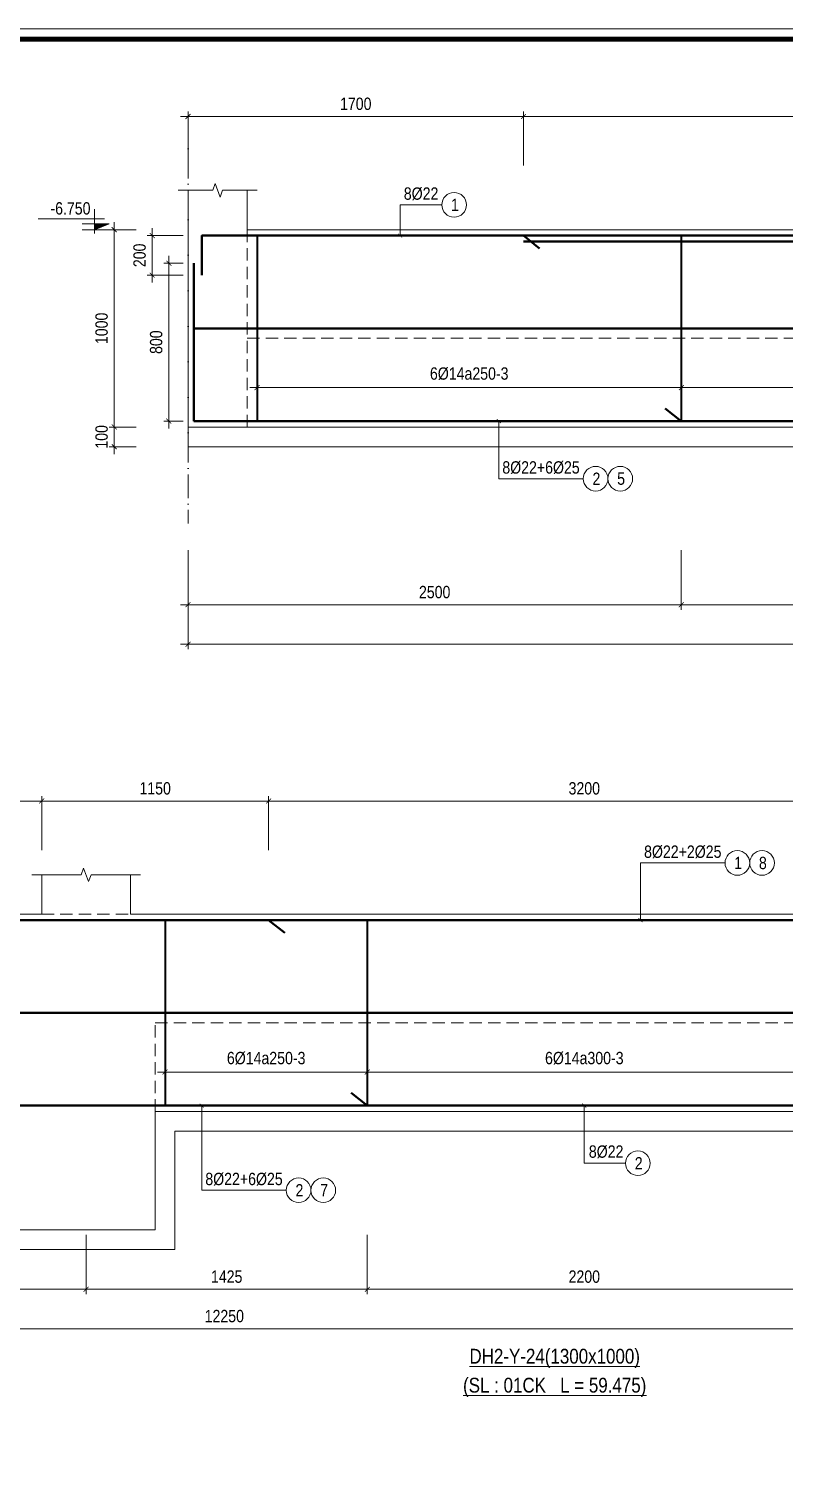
# Model space of a CAD drawing. Header units: millimetres. Extents: x 3014920 to 3563667, y -1638653 to -1356471.
# Drawn here: x 3303176 to 3307004, y -1613375 to -1606064 of the extents above; entities that cross this region are included whole.
import ezdxf
from ezdxf.enums import TextEntityAlignment as Align
from ezdxf.xclip import XClip

# ---------------------------------------------------------------- set-up
doc = ezdxf.new("R2010")
doc.units = ezdxf.units.MM
doc.header["$MEASUREMENT"] = 0
doc.header["$XCLIPFRAME"] = 0
doc.header["$PDMODE"] = 2
for name, pattern in [('6 TANG DIEN HINH 14-15$0$ACAD_ISO10W100', [18, 12, -3, 0, -3]), ('ACAD_ISO04W100', [30, 24, -3, 0, -3]), ('HIDDEN', [0.375, 0.25, -0.125])]:
    doc.linetypes.add(name, pattern=pattern)
doc.layers.get('0').update_dxf_attribs({"lineweight": 9})
doc.layers.get('Defpoints').update_dxf_attribs({"color": 10, "lineweight": 0})
for name, color, linetype, lineweight in [('CDAI', 21, 'Continuous', 40), ('CTHEP', 50, 'Continuous', 50), ('DBAO', 90, 'Continuous', 13), ('DGIONG', 130, 'Continuous', 13), ('DMo', 9, 'HIDDEN', 9), ('HATCH', 154, 'Continuous', 9), ('KTH', 154, 'Continuous', 9), ('Net khuat', 8, 'HIDDEN', 13), ('TEXT', 7, 'Continuous', 15), ('TRUC', 251, 'ACAD_ISO04W100', 9)]:
    doc.layers.add(name, color=color, linetype=linetype, lineweight=lineweight)
doc.styles.add('Star-HelCon', font='VHELVCN_0.TTF')
doc.styles.add('TTP-HelCon', font='VHELVCN_0.TTF')
doc.styles.add('VNI-HELVE-CONDENSE', font='VHELVCN_0.TTF')
doc.dimstyles.new('kc-25', dxfattribs={"dimtxt": 62.5, "dimasz": 20, "dimexe": 20, "dimexo": 50, "dimgap": 25, "dimtad": 3, "dimdec": 0, "dimzin": 0, "dimdsep": 46, "dimtxsty": 'VNI-HELVE-CONDENSE', "dimblk": 'DIM', "dimcen": 2.5, "dimclrd": 256, "dimclre": 154, "dimclrt": 7, "dimaunit": 1, "dimadec": 0, "dimazin": 0, "dimtfac": 1, "dimtdec": 0, "dimtix": 1, "dimtmove": 0, "dimatfit": 3, "dimldrblk": 'DOT', "dimfxl": 1, "dimtolj": 1, "dimtzin": 0, "dimarcsym": 0})
doc.dimstyles.new('TTP-25', dxfattribs={"dimscale": 25, "dimtxt": 2.5, "dimasz": 1, "dimexe": 1, "dimexo": 1, "dimgap": 0.09, "dimtad": 0, "dimdec": 4, "dimrnd": 1, "dimzin": 9, "dimdsep": 46, "dimtxsty": 'TTP-HelCon', "dimblk": 'ARCHTICK', "dimcen": 0.09, "dimdle": 1.5, "dimclrd": 256, "dimclre": 256, "dimclrt": 7, "dimadec": 0, "dimazin": 0, "dimtfac": 1, "dimtdec": 4, "dimtmove": 0, "dimatfit": 3, "dimldrblk": 'ARCHTICK', "dimfxl": 1, "dimtvp": 1, "dimtolj": 1, "dimtzin": 0, "dimarcsym": 0})

# ---------------------------------------------------------------- blocks, each defined once
blk = doc.blocks.new('_ArchTick')
at = {"color": 0, "linetype": 'ByBlock', "const_width": 0.15}
blk.add_lwpolyline([(-0.5, -0.5), (0.5, 0.5)], dxfattribs=at)
blk = doc.blocks.new('*D663')
at = {"layer": 'Defpoints', "color": 0, "transparency": 16777216}
for p in [(1500, 574), (1500, 300), (3200, 300)]:
    blk.add_point(p, dxfattribs=at)
at = {"layer": 'KTH', "lineweight": -2, "transparency": 16777216}
for p, q in [((1500, 325), (1500, 599)), ((3200, 325), (3200, 599)), ((3237.5, 574), (1462.5, 574))]:
    blk.add_line(p, q, dxfattribs=at)
at = {"layer": 'KTH', "lineweight": -2, "transparency": 16777216, "xscale": 25, "yscale": 25, "zscale": 25, "rotation": 180}
blk.add_blockref('_ArchTick', (1500, 574), dxfattribs=at)
at = {"layer": 'KTH', "lineweight": -2, "transparency": 16777216, "xscale": 25, "yscale": 25, "zscale": 25}
blk.add_blockref('_ArchTick', (3200, 574), dxfattribs=at)
at = {"layer": 'KTH', "color": 7, "transparency": 16777216, "insert": (2350, 637.8), "char_height": 62.5, "attachment_point": 5, "style": 'TTP-HelCon'}
blk.add_mtext('\\A1;1700', dxfattribs=at)
blk = doc.blocks.new('*D665')
at = {"layer": 'Defpoints', "color": 0, "transparency": 16777216}
for p in [(1850, -602.9), (4000, -602.9), (4000, -800)]:
    blk.add_point(p, dxfattribs=at)
at = {"layer": 'KTH', "lineweight": -2, "transparency": 16777216}
for p, q in [((1850, -627.9), (1850, -825)), ((4000, -627.9), (4000, -825)), ((1812.5, -800), (4037.5, -800))]:
    blk.add_line(p, q, dxfattribs=at)
at = {"layer": 'KTH', "lineweight": -2, "transparency": 16777216, "xscale": 25, "yscale": 25, "zscale": 25, "rotation": 180}
blk.add_blockref('_ArchTick', (1850, -800), dxfattribs=at)
at = {"layer": 'KTH', "lineweight": -2, "transparency": 16777216, "xscale": 25, "yscale": 25, "zscale": 25}
blk.add_blockref('_ArchTick', (4000, -800), dxfattribs=at)
at = {"layer": 'KTH', "color": 7, "transparency": 16777216, "insert": (2925, -730.1), "char_height": 62.5, "attachment_point": 5, "style": 'TTP-HelCon'}
blk.add_mtext('\\A1;6Þ14a250-3', dxfattribs=at)
blk = doc.blocks.new('CODE')
at = {"layer": 'DBAO'}
for p, q in [((-62.5, -20), (-62.5, 105)), ((-62.5, 0), (-137.5, 30)), ((-137.5, 30), (0, 30)), ((-137.5, 0), (0, 0)), ((-112.5, 55), (223.6, 55))]:
    blk.add_line(p, q, dxfattribs=at)
at = {"layer": 'HATCH', "color": 1}
blk.add_solid([(-62.5, 0), (-137.5, 30), (-62.5, 30)], dxfattribs=at)
blk = doc.blocks.new('*D668')
at = {"layer": 'Defpoints', "color": 0, "transparency": 16777216}
for p in [(1500, -1600), (4000, -1600), (1500, -1901)]:
    blk.add_point(p, dxfattribs=at)
at = {"layer": 'KTH', "lineweight": -2, "transparency": 16777216}
for p, q in [((1500, -1625), (1500, -1926)), ((4000, -1625), (4000, -1926)), ((4037.5, -1901), (1462.5, -1901))]:
    blk.add_line(p, q, dxfattribs=at)
at = {"layer": 'KTH', "lineweight": -2, "transparency": 16777216, "xscale": 25, "yscale": 25, "zscale": 25, "rotation": 180}
blk.add_blockref('_ArchTick', (1500, -1901), dxfattribs=at)
at = {"layer": 'KTH', "lineweight": -2, "transparency": 16777216, "xscale": 25, "yscale": 25, "zscale": 25}
blk.add_blockref('_ArchTick', (4000, -1901), dxfattribs=at)
at = {"layer": 'KTH', "color": 7, "transparency": 16777216, "insert": (2750, -1837.2), "char_height": 62.5, "attachment_point": 5, "style": 'TTP-HelCon'}
blk.add_mtext('\\A1;2500', dxfattribs=at)
blk = doc.blocks.new('*D669')
at = {"layer": 'Defpoints', "color": 0, "transparency": 16777216}
for p in [(15924.6, -1600), (17349.6, -1600), (15924.6, -1901)]:
    blk.add_point(p, dxfattribs=at)
at = {"layer": 'KTH', "lineweight": -2, "transparency": 16777216}
for p, q in [((15924.6, -1625), (15924.6, -1926)), ((17349.6, -1625), (17349.6, -1926)), ((17387.1, -1901), (15887.1, -1901))]:
    blk.add_line(p, q, dxfattribs=at)
at = {"layer": 'KTH', "lineweight": -2, "transparency": 16777216, "xscale": 25, "yscale": 25, "zscale": 25, "rotation": 180}
blk.add_blockref('_ArchTick', (15924.6, -1901), dxfattribs=at)
at = {"layer": 'KTH', "lineweight": -2, "transparency": 16777216, "xscale": 25, "yscale": 25, "zscale": 25}
blk.add_blockref('_ArchTick', (17349.6, -1901), dxfattribs=at)
at = {"layer": 'KTH', "color": 7, "transparency": 16777216, "insert": (16637.1, -1837.2), "char_height": 62.5, "attachment_point": 5, "style": 'TTP-HelCon'}
blk.add_mtext('\\A1;1425', dxfattribs=at)
blk = doc.blocks.new('*D673')
at = {"layer": 'Defpoints', "color": 0, "transparency": 16777216}
for p in [(9100, 574), (3200, 300), (9100, 300)]:
    blk.add_point(p, dxfattribs=at)
at = {"layer": 'KTH', "lineweight": -2, "transparency": 16777216}
for p, q in [((3200, 325), (3200, 599)), ((9100, 325), (9100, 599)), ((3162.5, 574), (9137.5, 574))]:
    blk.add_line(p, q, dxfattribs=at)
at = {"layer": 'KTH', "lineweight": -2, "transparency": 16777216, "xscale": 25, "yscale": 25, "zscale": 25, "rotation": 180}
blk.add_blockref('_ArchTick', (3200, 574), dxfattribs=at)
at = {"layer": 'KTH', "lineweight": -2, "transparency": 16777216, "xscale": 25, "yscale": 25, "zscale": 25}
blk.add_blockref('_ArchTick', (9100, 574), dxfattribs=at)
at = {"layer": 'KTH', "color": 7, "transparency": 16777216, "insert": (6150, 637.8), "char_height": 62.5, "attachment_point": 5, "style": 'TTP-HelCon'}
blk.add_mtext('\\A1;5900', dxfattribs=at)
blk = doc.blocks.new('*D675')
at = {"layer": 'Defpoints', "color": 0, "transparency": 16777216}
for p in [(4000, -1600), (8300, -1600), (8300, -1901)]:
    blk.add_point(p, dxfattribs=at)
at = {"layer": 'KTH', "lineweight": -2, "transparency": 16777216}
for p, q in [((4000, -1625), (4000, -1926)), ((8300, -1625), (8300, -1926)), ((3962.5, -1901), (8337.5, -1901))]:
    blk.add_line(p, q, dxfattribs=at)
at = {"layer": 'KTH', "lineweight": -2, "transparency": 16777216, "xscale": 25, "yscale": 25, "zscale": 25, "rotation": 180}
blk.add_blockref('_ArchTick', (4000, -1901), dxfattribs=at)
at = {"layer": 'KTH', "lineweight": -2, "transparency": 16777216, "xscale": 25, "yscale": 25, "zscale": 25}
blk.add_blockref('_ArchTick', (8300, -1901), dxfattribs=at)
at = {"layer": 'KTH', "color": 7, "transparency": 16777216, "insert": (6150, -1837.2), "char_height": 62.5, "attachment_point": 5, "style": 'TTP-HelCon'}
blk.add_mtext('\\A1;4300', dxfattribs=at)
blk = doc.blocks.new('*D677')
at = {"layer": 'Defpoints', "color": 0, "transparency": 16777216}
for p in [(1500, -1600), (10500, -1600), (10500, -2101)]:
    blk.add_point(p, dxfattribs=at)
at = {"layer": 'KTH', "lineweight": -2, "transparency": 16777216}
for p, q in [((1500, -1625), (1500, -2126)), ((10500, -1625), (10500, -2126)), ((1462.5, -2101), (10537.5, -2101))]:
    blk.add_line(p, q, dxfattribs=at)
at = {"layer": 'KTH', "lineweight": -2, "transparency": 16777216, "xscale": 25, "yscale": 25, "zscale": 25, "rotation": 180}
blk.add_blockref('_ArchTick', (1500, -2101), dxfattribs=at)
at = {"layer": 'KTH', "lineweight": -2, "transparency": 16777216, "xscale": 25, "yscale": 25, "zscale": 25}
blk.add_blockref('_ArchTick', (10500, -2101), dxfattribs=at)
at = {"layer": 'KTH', "color": 7, "transparency": 16777216, "insert": (6000, -2037.2), "char_height": 62.5, "attachment_point": 5, "style": 'TTP-HelCon'}
blk.add_mtext('\\A1;9000', dxfattribs=at)
blk = doc.blocks.new('*D679')
at = {"layer": 'Defpoints', "color": 0, "transparency": 16777216}
for p in [(4000, -602.9), (8300, -602.9), (4000, -800)]:
    blk.add_point(p, dxfattribs=at)
at = {"layer": 'KTH', "lineweight": -2, "transparency": 16777216}
for p, q in [((4000, -627.9), (4000, -825)), ((8300, -627.9), (8300, -825)), ((8337.5, -800), (3962.5, -800))]:
    blk.add_line(p, q, dxfattribs=at)
at = {"layer": 'KTH', "lineweight": -2, "transparency": 16777216, "xscale": 25, "yscale": 25, "zscale": 25, "rotation": 180}
blk.add_blockref('_ArchTick', (4000, -800), dxfattribs=at)
at = {"layer": 'KTH', "lineweight": -2, "transparency": 16777216, "xscale": 25, "yscale": 25, "zscale": 25}
blk.add_blockref('_ArchTick', (8300, -800), dxfattribs=at)
at = {"layer": 'KTH', "color": 7, "transparency": 16777216, "insert": (6150, -730.1), "char_height": 62.5, "attachment_point": 5, "style": 'TTP-HelCon'}
blk.add_mtext('\\A1;6Þ14a300-3', dxfattribs=at)
blk = doc.blocks.new('*D680')
at = {"layer": 'Defpoints', "color": 0, "transparency": 16777216}
for p in [(16324.6, -602.9), (17349.6, -602.9), (16324.6, -800)]:
    blk.add_point(p, dxfattribs=at)
at = {"layer": 'KTH', "lineweight": -2, "transparency": 16777216}
for p, q in [((16324.6, -627.9), (16324.6, -825)), ((17349.6, -627.9), (17349.6, -825)), ((17387.1, -800), (16287.1, -800))]:
    blk.add_line(p, q, dxfattribs=at)
at = {"layer": 'KTH', "lineweight": -2, "transparency": 16777216, "xscale": 25, "yscale": 25, "zscale": 25, "rotation": 180}
blk.add_blockref('_ArchTick', (16324.6, -800), dxfattribs=at)
at = {"layer": 'KTH', "lineweight": -2, "transparency": 16777216, "xscale": 25, "yscale": 25, "zscale": 25}
blk.add_blockref('_ArchTick', (17349.6, -800), dxfattribs=at)
at = {"layer": 'KTH', "color": 7, "transparency": 16777216, "insert": (16837.1, -730.1), "char_height": 62.5, "attachment_point": 5, "style": 'TTP-HelCon'}
blk.add_mtext('\\A1;6Þ14a250-3', dxfattribs=at)
blk = doc.blocks.new('*D698')
at = {"layer": 'Defpoints', "color": 0, "transparency": 16777216}
for p in [(17349.6, -602.9), (19549.4, -602.9), (19549.4, -800)]:
    blk.add_point(p, dxfattribs=at)
at = {"layer": 'KTH', "lineweight": -2, "transparency": 16777216}
for p, q in [((17349.6, -627.9), (17349.6, -825)), ((19549.4, -627.9), (19549.4, -825)), ((17312.1, -800), (19586.9, -800))]:
    blk.add_line(p, q, dxfattribs=at)
at = {"layer": 'KTH', "lineweight": -2, "transparency": 16777216, "xscale": 25, "yscale": 25, "zscale": 25, "rotation": 180}
blk.add_blockref('_ArchTick', (17349.6, -800), dxfattribs=at)
at = {"layer": 'KTH', "lineweight": -2, "transparency": 16777216, "xscale": 25, "yscale": 25, "zscale": 25}
blk.add_blockref('_ArchTick', (19549.4, -800), dxfattribs=at)
at = {"layer": 'KTH', "color": 7, "transparency": 16777216, "insert": (18449.5, -730.1), "char_height": 62.5, "attachment_point": 5, "style": 'TTP-HelCon'}
blk.add_mtext('\\A1;6Þ14a300-3', dxfattribs=at)
blk = doc.blocks.new('*D701')
at = {"layer": 'Defpoints', "color": 0, "transparency": 16777216}
for p in [(14499.6, -1600), (15924.6, -1600), (14499.6, -1901)]:
    blk.add_point(p, dxfattribs=at)
at = {"layer": 'KTH', "lineweight": -2, "transparency": 16777216}
for p, q in [((14499.6, -1625), (14499.6, -1926)), ((15924.6, -1625), (15924.6, -1926)), ((15962.1, -1901), (14462.1, -1901))]:
    blk.add_line(p, q, dxfattribs=at)
at = {"layer": 'KTH', "lineweight": -2, "transparency": 16777216, "xscale": 25, "yscale": 25, "zscale": 25, "rotation": 180}
blk.add_blockref('_ArchTick', (14499.6, -1901), dxfattribs=at)
at = {"layer": 'KTH', "lineweight": -2, "transparency": 16777216, "xscale": 25, "yscale": 25, "zscale": 25}
blk.add_blockref('_ArchTick', (15924.6, -1901), dxfattribs=at)
at = {"layer": 'KTH', "color": 7, "transparency": 16777216, "insert": (15212.1, -1837.2), "char_height": 62.5, "attachment_point": 5, "style": 'TTP-HelCon'}
blk.add_mtext('\\A1;1425', dxfattribs=at)
blk = doc.blocks.new('*D703')
at = {"layer": 'Defpoints', "color": 0, "transparency": 16777216}
for p in [(17349.6, -1600), (19549.4, -1600), (19549.4, -1901)]:
    blk.add_point(p, dxfattribs=at)
at = {"layer": 'KTH', "lineweight": -2, "transparency": 16777216}
for p, q in [((17349.6, -1625), (17349.6, -1926)), ((19549.4, -1625), (19549.4, -1926)), ((17312.1, -1901), (19586.9, -1901))]:
    blk.add_line(p, q, dxfattribs=at)
at = {"layer": 'KTH', "lineweight": -2, "transparency": 16777216, "xscale": 25, "yscale": 25, "zscale": 25, "rotation": 180}
blk.add_blockref('_ArchTick', (17349.6, -1901), dxfattribs=at)
at = {"layer": 'KTH', "lineweight": -2, "transparency": 16777216, "xscale": 25, "yscale": 25, "zscale": 25}
blk.add_blockref('_ArchTick', (19549.4, -1901), dxfattribs=at)
at = {"layer": 'KTH', "color": 7, "transparency": 16777216, "insert": (18449.5, -1837.2), "char_height": 62.5, "attachment_point": 5, "style": 'TTP-HelCon'}
blk.add_mtext('\\A1;2200', dxfattribs=at)
blk = doc.blocks.new('DIM')
h = blk.add_hatch(color=1)
h.paths.add_polyline_path([(0.49, 0.29, 1), (0.29, 0.49), (-0.19, 0), (0.19, 0)])
h.paths.add_polyline_path([(0.19, 0), (-0.19, 0), (-0.49, -0.29, 1), (-0.29, -0.49)])
at = {"color": 9}
for p, q in [((-0.19, 0), (-1.5, 0)), ((0.19, 0), (1.5, 0))]:
    blk.add_line(p, q, dxfattribs=at)
at = {"color": 1}
for p, q in [((-0.49, -0.29), (0.29, 0.49)), ((-0.29, -0.49), (0.49, 0.29)), ((-0.19, 0), (0.19, 0))]:
    blk.add_line(p, q, dxfattribs=at)
blk.add_arc((-0.39, -0.39), 0.138, 135, 315, dxfattribs=at)
blk = doc.blocks.new('*D744')
at = {"layer": 'Defpoints', "color": 0, "transparency": 16777216}
for p in [(1261.8, -1000), (1125.8, -1100), (1261.8, -1100)]:
    blk.add_point(p, dxfattribs=at)
at = {"layer": 'KTH', "lineweight": -2, "transparency": 16777216}
for p, q in [((1236.8, -1000), (1100.8, -1000)), ((1125.8, -962.5), (1125.8, -1137.5)), ((1236.8, -1100), (1100.8, -1100))]:
    blk.add_line(p, q, dxfattribs=at)
at = {"layer": 'KTH', "lineweight": -2, "transparency": 16777216, "xscale": 25, "yscale": 25, "zscale": 25}
for p, rotation in [((1125.8, -1000), 90), ((1125.8, -1100), 270)]:
    blk.add_blockref('_ArchTick', p, dxfattribs=dict(at, rotation=rotation))
at = {"layer": 'KTH', "color": 7, "transparency": 16777216, "insert": (1062, -1050), "char_height": 62.5, "attachment_point": 5, "rotation": 90, "style": 'TTP-HelCon'}
blk.add_mtext('\\A1;100', dxfattribs=at)
blk = doc.blocks.new('*D745')
at = {"layer": 'Defpoints', "color": 0, "transparency": 16777216}
for p in [(1261.8, 0), (1125.8, -1000), (1261.8, -1000)]:
    blk.add_point(p, dxfattribs=at)
at = {"layer": 'KTH', "lineweight": -2, "transparency": 16777216}
for p, q in [((1125.8, 37.5), (1125.8, -1037.5)), ((1236.8, 0), (1100.8, 0)), ((1236.8, -1000), (1100.8, -1000))]:
    blk.add_line(p, q, dxfattribs=at)
at = {"layer": 'KTH', "lineweight": -2, "transparency": 16777216, "xscale": 25, "yscale": 25, "zscale": 25}
for p, rotation in [((1125.8, 0), 90), ((1125.8, -1000), 270)]:
    blk.add_blockref('_ArchTick', p, dxfattribs=dict(at, rotation=rotation))
at = {"layer": 'KTH', "color": 7, "transparency": 16777216, "insert": (1062, -500), "char_height": 62.5, "attachment_point": 5, "rotation": 90, "style": 'TTP-HelCon'}
blk.add_mtext('\\A1;1000', dxfattribs=at)
blk = doc.blocks.new('*D746')
at = {"layer": 'Defpoints', "color": 0, "transparency": 16777216}
for p in [(10500, -1600), (22750, -1600), (10500, -2101)]:
    blk.add_point(p, dxfattribs=at)
at = {"layer": 'KTH', "lineweight": -2, "transparency": 16777216}
for p, q in [((10500, -1625), (10500, -2126)), ((22750, -1625), (22750, -2126)), ((22787.5, -2101), (10462.5, -2101))]:
    blk.add_line(p, q, dxfattribs=at)
at = {"layer": 'KTH', "lineweight": -2, "transparency": 16777216, "xscale": 25, "yscale": 25, "zscale": 25, "rotation": 180}
blk.add_blockref('_ArchTick', (10500, -2101), dxfattribs=at)
at = {"layer": 'KTH', "lineweight": -2, "transparency": 16777216, "xscale": 25, "yscale": 25, "zscale": 25}
blk.add_blockref('_ArchTick', (22750, -2101), dxfattribs=at)
at = {"layer": 'KTH', "color": 7, "transparency": 16777216, "insert": (16625, -2037.2), "char_height": 62.5, "attachment_point": 5, "style": 'TTP-HelCon'}
blk.add_mtext('\\A1;12250', dxfattribs=at)
blk = doc.blocks.new('*D752')
at = {"layer": 'Defpoints', "color": 0, "transparency": 16777216}
for p in [(1500, -30), (1318.3, -230), (1500, -230)]:
    blk.add_point(p, dxfattribs=at)
at = {"layer": 'KTH', "lineweight": -2, "transparency": 16777216}
for p, q in [((1318.3, 7.5), (1318.3, -267.5)), ((1475, -30), (1293.3, -30)), ((1475, -230), (1293.3, -230))]:
    blk.add_line(p, q, dxfattribs=at)
at = {"layer": 'KTH', "lineweight": -2, "transparency": 16777216, "xscale": 25, "yscale": 25, "zscale": 25}
for p, rotation in [((1318.3, -30), 90), ((1318.3, -230), 270)]:
    blk.add_blockref('_ArchTick', p, dxfattribs=dict(at, rotation=rotation))
at = {"layer": 'KTH', "color": 7, "transparency": 16777216, "insert": (1254.5, -130), "char_height": 62.5, "attachment_point": 5, "rotation": 90, "style": 'TTP-HelCon'}
blk.add_mtext('\\A1;200', dxfattribs=at)
blk = doc.blocks.new('*D753')
at = {"layer": 'Defpoints', "color": 0, "transparency": 16777216}
for p in [(1500, -170), (1402.6, -970), (1500, -970)]:
    blk.add_point(p, dxfattribs=at)
at = {"layer": 'KTH', "lineweight": -2, "transparency": 16777216}
for p, q in [((1402.6, -132.5), (1402.6, -1007.5)), ((1475, -170), (1377.6, -170)), ((1475, -970), (1377.6, -970))]:
    blk.add_line(p, q, dxfattribs=at)
at = {"layer": 'KTH', "lineweight": -2, "transparency": 16777216, "xscale": 25, "yscale": 25, "zscale": 25}
for p, rotation in [((1402.6, -170), 90), ((1402.6, -970), 270)]:
    blk.add_blockref('_ArchTick', p, dxfattribs=dict(at, rotation=rotation))
at = {"layer": 'KTH', "color": 7, "transparency": 16777216, "insert": (1338.7, -570), "char_height": 62.5, "attachment_point": 5, "rotation": 90, "style": 'TTP-HelCon'}
blk.add_mtext('\\A1;800', dxfattribs=at)
blk = doc.blocks.new('*D755')
at = {"layer": 'Defpoints', "color": 0, "transparency": 16777216}
for p in [(15699.7, 574), (14999.7, 300), (15699.7, 300)]:
    blk.add_point(p, dxfattribs=at)
at = {"layer": 'KTH', "lineweight": -2, "transparency": 16777216}
for p, q in [((14999.7, 325), (14999.7, 599)), ((15699.7, 325), (15699.7, 599)), ((14962.2, 574), (15737.2, 574))]:
    blk.add_line(p, q, dxfattribs=at)
at = {"layer": 'KTH', "lineweight": -2, "transparency": 16777216, "xscale": 25, "yscale": 25, "zscale": 25, "rotation": 180}
blk.add_blockref('_ArchTick', (14999.7, 574), dxfattribs=at)
at = {"layer": 'KTH', "lineweight": -2, "transparency": 16777216, "xscale": 25, "yscale": 25, "zscale": 25}
blk.add_blockref('_ArchTick', (15699.7, 574), dxfattribs=at)
at = {"layer": 'KTH', "color": 7, "transparency": 16777216, "insert": (15349.7, 637.8), "char_height": 62.5, "attachment_point": 5, "style": 'TTP-HelCon'}
blk.add_mtext('\\A1;700', dxfattribs=at)
blk = doc.blocks.new('*D756')
at = {"layer": 'Defpoints', "color": 0, "transparency": 16777216}
for p in [(16849.6, 574), (20049.3, 413.1), (16849.6, 300)]:
    blk.add_point(p, dxfattribs=at)
at = {"layer": 'KTH', "lineweight": -2, "transparency": 16777216}
for p, q in [((16849.6, 325), (16849.6, 599)), ((20049.3, 438.1), (20049.3, 599)), ((20086.8, 574), (16812.1, 574))]:
    blk.add_line(p, q, dxfattribs=at)
at = {"layer": 'KTH', "lineweight": -2, "transparency": 16777216, "xscale": 25, "yscale": 25, "zscale": 25, "rotation": 180}
blk.add_blockref('_ArchTick', (16849.6, 574), dxfattribs=at)
at = {"layer": 'KTH', "lineweight": -2, "transparency": 16777216, "xscale": 25, "yscale": 25, "zscale": 25}
blk.add_blockref('_ArchTick', (20049.3, 574), dxfattribs=at)
at = {"layer": 'KTH', "color": 7, "transparency": 16777216, "insert": (18449.4, 637.8), "char_height": 62.5, "attachment_point": 5, "style": 'TTP-HelCon'}
blk.add_mtext('\\A1;3200', dxfattribs=at)
blk = doc.blocks.new('*D757')
at = {"layer": 'Defpoints', "color": 0, "transparency": 16777216}
for p in [(15699.6, 574), (15699.6, 300), (16849.6, 300)]:
    blk.add_point(p, dxfattribs=at)
at = {"layer": 'KTH', "lineweight": -2, "transparency": 16777216}
for p, q in [((15699.6, 325), (15699.6, 599)), ((16849.6, 325), (16849.6, 599)), ((16887.1, 574), (15662.1, 574))]:
    blk.add_line(p, q, dxfattribs=at)
at = {"layer": 'KTH', "lineweight": -2, "transparency": 16777216, "xscale": 25, "yscale": 25, "zscale": 25, "rotation": 180}
blk.add_blockref('_ArchTick', (15699.6, 574), dxfattribs=at)
at = {"layer": 'KTH', "lineweight": -2, "transparency": 16777216, "xscale": 25, "yscale": 25, "zscale": 25}
blk.add_blockref('_ArchTick', (16849.6, 574), dxfattribs=at)
at = {"layer": 'KTH', "color": 7, "transparency": 16777216, "insert": (16274.6, 637.8), "char_height": 62.5, "attachment_point": 5, "style": 'TTP-HelCon'}
blk.add_mtext('\\A1;1150', dxfattribs=at)
blk = doc.blocks.new('CHG_XX_Khung ten')
blk.add_lwpolyline([(15, 579), (826, 579), (826, 15), (15, 15)], close=True)
at = {"color": 4, "linetype": 'Continuous', "const_width": 1}
blk.add_lwpolyline([(17, 577), (824, 577), (824, 17), (17, 17)], close=True, dxfattribs=at)
blk = doc.blocks.new('2Y-24')
at = {"layer": 'CDAI'}
for points in [[(1850.00015, -29.99789), (1850.00015, -969.99789)], [(4000.00015, -29.99789), (4000.00015, -969.99789)], [(16324.58653, -30), (16324.58653, -970)], [(17349.58653, -30), (17349.58653, -970)]]:
    blk.add_lwpolyline(points, dxfattribs=at)
at = {"layer": 'CTHEP'}
for p, q in [((3281.42604, -94.5255), (3200.00015, -30)), ((9100.00167, -60), (3200.00015, -60)), ((16931.01256, -94.5255), (16849.58667, -30)), ((1530.00001, -970), (1530.00001, -170)), ((59365.00001, -500), (1530.00001, -500)), ((3918.57426, -905.4745), (4000.00015, -970)), ((17268.16064, -905.4745), (17349.58653, -970)), ((1530.00001, -970), (59445.00001, -970))]:
    blk.add_line(p, q, dxfattribs=at)
blk.add_lwpolyline([(1570.00001, -229.99859), (1570.00001, -30), (59445.00001, -30), (59445.00001, -229.56756)], dxfattribs=at)
at = {"layer": 'DBAO', "linetype": 'Continuous'}
for p, q in [((1800.00751, 200), (1800.00751, 0)), ((15699.58653, 200), (15699.58653, 0)), ((16149.58653, 0), (16149.58653, 200)), ((1800.00751, 0), (10500.00001, 0)), ((10950.00001, 0), (15699.58653, 0)), ((16149.58653, 0), (20749.40248, 0)), ((1500.00001, -1000), (1500.00001, -1100))]:
    blk.add_line(p, q, dxfattribs=at)
at = {"layer": 'DBAO', "linetype": 'Continuous', "flags": 128}
for points in [[(1500.00001, 200), (1500.00001, -1000), (15574.58661, -1000)], [(16274.5866, -1000), (20624.40256, -1000)], [(1500.00001, -1100), (15474.58661, -1100)], [(16374.5866, -1100), (20524.40256, -1100)]]:
    blk.add_lwpolyline(points, dxfattribs=at)
at = {"layer": 'DBAO'}
for points in [[(15574.58661, -1000), (15574.58661, -1600), (16274.5866, -1600), (16274.5866, -1000)], [(15474.58661, -1100), (15474.58661, -1700), (16374.5866, -1700), (16374.5866, -1100)]]:
    blk.add_lwpolyline(points, dxfattribs=at)
at = {"layer": 'DGIONG', "linetype": 'Continuous', "flags": 128}
for points in [[(1850.00751, 200), (1675.00001, 200), (1662.50001, 165.65653), (1637.50001, 234.34347), (1625.00001, 200), (1450.00001, 200)], [(16199.58653, 200), (15949.58653, 200), (15937.08653, 165.65653), (15912.08653, 234.34347), (15899.58653, 200), (15649.57153, 200)]]:
    blk.add_lwpolyline(points, dxfattribs=at)
at = {"layer": 'DGIONG'}
for centre in [(19225.27872, 260.04133), (19350.27872, 260.04133), (2848.53319, 126.06616), (3565.64054, -1262.04426), (3690.64054, -1262.04426), (18720.99477, -1262.04426), (17001.50127, -1398.91228), (17126.50127, -1398.91228)]:
    blk.add_circle(centre, 62.5, dxfattribs=at)
at = {"layer": 'Net khuat', "ltscale": 250}
for p, q in [((1800.00001, 0), (1800.00751, 0)), ((1800.00001, -1000), (1800.00751, 0)), ((15699.58653, 0), (16149.58653, 0)), ((1800.00493, -550), (10500.00001, -550)), ((16274.5866, -550), (20624.40256, -550)), ((16274.5866, -1000), (16274.5866, -550))]:
    blk.add_line(p, q, dxfattribs=at)
at = {"layer": 'TRUC', "linetype": '6 TANG DIEN HINH 14-15$0$ACAD_ISO10W100', "ltscale": 10}
blk.add_lwpolyline([(1500.00001, 560.5), (1500.00001, -1489)], dxfattribs=at)
at = {"layer": 'KTH', "linetype": 'Continuous', "xscale": -1}
blk.add_blockref('CODE', (963.34017, 0), dxfattribs=at)
at = {"layer": 'TEXT', "style": 'TTP-HelCon'}
for s, p in [('8Þ22+2Þ25', (18752.47085, 285.89428, 0)), ('8Þ22', (2593.61481, 151.91911, 0)), ('8Þ22', (18472.50654, -1234.1472, 0)), ('8Þ22+6Þ25', (3092.83266, -1236.19132, 0)), ('8Þ22+6Þ25', (16528.69339, -1373.05934, 0))]:
    blk.add_text(s, height=62.5, dxfattribs=at).set_placement(p)
at = {"layer": 'TEXT', "style": 'Star-HelCon'}
for s, p in [('1', (19229.44539, 260.04133)), ('8', (19354.44539, 260.04133)), ('1', (2852.69986, 126.06616)), ('2', (3569.80721, -1262.04426)), ('5', (3694.80721, -1262.04426)), ('2', (18725.16143, -1262.04426)), ('2', (17005.66793, -1398.91228)), ('7', (17130.66793, -1398.91228))]:
    blk.add_text(s, height=62.5, dxfattribs=at).set_placement(p, align=Align.MIDDLE)
at = {"layer": 'TEXT', "style": 'TTP-HelCon'}
blk.add_text('-6.750', height=62.5, dxfattribs=at).set_placement((1005.60684, 76.99499), align=Align.RIGHT)
at = {"layer": 'KTH'}
for base, p1, p2, picture, middle in [((1500.00001, 574.00461), (3200.00015, 300), (1500.00001, 300), '*D663', (2350.00008, 637.83794)), ((15699.58653, 574.00461), (16849.58667, 300), (15699.58653, 300), '*D757', (16274.5866, 637.83794)), ((16849.58667, 574.00461), (20049.27699, 413.14624), (16849.58667, 300), '*D756', (18449.43183, 637.83794)), ((8300.00167, -1901.04426), (4000.00015, -1600), (8300.00167, -1600), '*D675', (6150.00091, -1837.21093)), ((10500.00181, -2101), (22750.00001, -1600), (10500.00181, -1600), '*D746', (16625.00091, -2037.16667)), ((19549.4024798623, -1901.0442611645), (17349.5865279948, -1599.999999973), (19549.4024798623, -1599.999999973), '*D703', (18449.4945039286, -1837.2109278312))]:
    dim = blk.add_linear_dim(base=base, p1=p1, p2=p2, dimstyle='TTP-25', override={"dimtmove": 1}, dxfattribs=at)
    dim.commit()
    dim.dimension.update_dxf_attribs({"geometry": picture, "text_midpoint": middle})
for base, p1, p2, angle, picture, middle in [((9100.00167, 574.00461), (3200.00015, 300), (9100.00167, 300), 180, '*D673', (6150.00091, 637.83794)), ((15699.6888, 574.00461), (14999.69047, 300), (15699.6888, 300), 180, '*D755', (15349.68963, 637.83794)), ((1125.84017, -1000), (1261.84017, 0), (1261.84017, -1000), 90, '*D745', (1062.00684, -500)), ((1318.33709, -229.99859), (1500.00001, -30), (1500.00001, -229.99859), 90, '*D752', (1254.50375, -129.9993)), ((1402.5617, -970), (1500.00001, -170), (1500.00001, -970), 90, '*D753', (1338.72837, -570)), ((1500.00001, -1901.04426), (4000.00015, -1600), (1500.00001, -1600), 180, '*D668', (2750.00008, -1837.21093)), ((10500.00181, -2101), (1500.00001, -1600), (10500.00181, -1600), 180, '*D677', (6000.00091, -2037.16667)), ((14499.58653, -1901.04426), (15924.58661, -1600), (14499.58653, -1600), 180, '*D701', (15212.08657, -1837.21093)), ((15924.58661, -1901.04426), (17349.58653, -1600), (15924.58661, -1600), 180, '*D669', (16637.08657, -1837.21093))]:
    dim = blk.add_linear_dim(base=base, p1=p1, p2=p2, angle=angle, dimstyle='TTP-25', override={"dimtmove": 1}, dxfattribs=at)
    dim.commit()
    dim.dimension.update_dxf_attribs({"geometry": picture, "text_midpoint": middle})
for base, p1, p2, text, picture, middle in [((4000.00015, -800), (1850.00015, -602.86333), (4000.00015, -602.86333), '6Þ14a250-3', '*D665', (2925.00015, -730.08334)), ((19549.40248, -800), (17349.58653, -602.86333), (19549.40248, -602.86333), '6Þ14a300-3', '*D698', (18449.4945, -730.08334))]:
    dim = blk.add_linear_dim(base=base, p1=p1, p2=p2, text=text, dimstyle='TTP-25', override={"dimtmove": 1}, dxfattribs=at)
    dim.commit()
    dim.dimension.update_dxf_attribs({"geometry": picture, "text_midpoint": middle})
for base, p1, p2, text, picture, middle in [((4000.00015, -800), (8300.00167, -602.86333), (4000.00015, -602.86333), '6Þ14a300-3', '*D679', (6150.00091, -730.08334)), ((16324.58653, -800), (17349.58653, -602.86333), (16324.58653, -602.86333), '6Þ14a250-3', '*D680', (16837.08653, -730.08334))]:
    dim = blk.add_linear_dim(base=base, p1=p1, p2=p2, angle=180, text=text, dimstyle='TTP-25', override={"dimtmove": 1}, dxfattribs=at)
    dim.commit()
    dim.dimension.update_dxf_attribs({"geometry": picture, "text_midpoint": middle})
dim = blk.add_linear_dim(base=(1125.84017, -1100), p1=(1261.84017, -1000), p2=(1261.84017, -1100), angle=90, dimstyle='TTP-25', override={"dimtmove": 1}, dxfattribs=at)
dim.commit()
dim.dimension.update_dxf_attribs({"geometry": '*D744', "text_midpoint": (1125.84017, -1050), "dimtype": 128})
at = {"layer": 'DGIONG'}
for points in [[(18733.959, -30), (18733.95881, 260.04133), (19162.77872, 260.04133)], [(2575.10288, -30), (2575.10278, 126.06616), (2786.03319, 126.06616)], [(3074.32082, -970), (3074.32063, -1262.04426), (3503.14054, -1262.04426)], [(16510.18154, -970), (16510.18136, -1398.91228), (16939.00127, -1398.91228)], [(18449.49477, -970), (18449.4945, -1262.04426), (18658.49477, -1262.04426)]]:
    blk.add_leader(points, dimstyle='kc-25', override={"dimtad": 0, "dimldrblk": 'ArchTick', "dimfxl": 100, "dimarcsym": 1}, dxfattribs=at)

msp = doc.modelspace()

# ---------------------------------------------------------------- block references
at = {"layer": 'DMo'}
ref = msp.add_blockref('2Y-24', (3302482.49342, -1607082.12605), dxfattribs=at)
XClip(ref).set_block_clipping_path([(-728.7185758557, -2535.5682696518), (16482.1045623883, 966.3384744171)])
ref = msp.add_blockref('2Y-24', (3287541.3526, -1610551.87732), dxfattribs=at)
XClip(ref).set_block_clipping_path([(15315.2700032932, -2504.5849999781), (32036.3785386621, 970.6835081088)])

# ---------------------------------------------------------------- texts
at = {"layer": 'TEXT', "style": 'TTP-HelCon'}
for s, p in [('%%UDH2-Y-24(1300x1000)', (3305840.84711, -1612829.56732)), ('%%U(SL : 01CK   L = 59.475)', (3305840.84711, -1612976.46192))]:
    msp.add_text(s, height=75, dxfattribs=at).set_placement(p, align=Align.CENTER)

# ---------------------------------------------------------------- next in the draw order: block references
at = {"color": 5, "xscale": 25.92478421704392, "yscale": 25.92478421704392, "zscale": 25.92478421704392}
msp.add_blockref('CHG_XX_Khung ten', (3302034.29319, -1621074.38806), dxfattribs=at)

doc.saveas('drawing.dxf')
